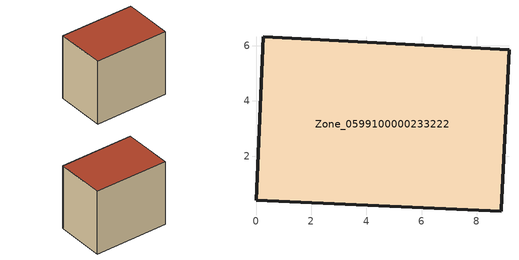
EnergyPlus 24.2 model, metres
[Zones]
Zone_0599100000233222
 floor ground (C_G): 0,0.4 0.26,6.32 9.17,5.86 8.89,0.09 8.89,0 z1.25
 wall outside (C_F): 9.17,5.86 0.26,6.32 0,0.4 8.89,0 8.89,0.09 9.17,5.86 z1.25:9.23
 roof outside (C_R): 0.26,6.32 0,0.4 8.89,0 8.89,0.09 9.17,5.86 z9.23
[BUILDING]
Pand.0599100000233222: North Axis=0; Terrain=City; Loads Convergence Tolerance Value=0.04; Temperature Convergence Tolerance Value=0.4; Solar Distribution=FullExterior; Maximum Number of Warmup Days=25; Minimum Number of Warmup Days=1
[Site:Location]
Rotterdam.The.Hague.AP_ZH_NLD Design_Conditions: Latitude=51.96; Longitude=4.45; Time Zone=1; Elevation=-4.5
[SITE:GROUNDTEMPERATURE:BUILDINGSURFACE]
18, 18, 18, 18, 18, 18, 18, 18, 18, 18, 18, 18
[MATERIAL] Thermal Absorptance=0.9; Solar Absorptance=0.7; Visible Absorptance=0.7
Name | Roughness | Thickness | Conductivity | Density | Specific Heat
G.TI.1965-1974 | MediumSmooth | 0.15 | 0.882353 | 540 | 1210
F.TI.1965-1974 | Rough | 0.3 | 0.697674 | 1920 | 840
R.TI.1965-1974 | MediumRough | 0.2 | 0.232558 | 1500 | 1000
[CONSTRUCTION]
C_G: G.TI.1965-1974
C_F: F.TI.1965-1974
C_R: R.TI.1965-1974
[ZONE]
Zone_0599100000233222: Type=1; Multiplier=1; Ceiling Height=Autocalculate; Volume=Autocalculate; Floor Area=autocalculate; Part of Total Floor Area=Yes
[ZONEINFILTRATION:DESIGNFLOWRATE]
Infil_Zone_0599100000233222: Zone or ZoneList or Space or SpaceList=Zone_0599100000233222; Schedule=AlwaysOn; Design Flow Rate Calculation Method=Flow/Area; Flow Rate per Floor Area=0.003; Constant Term Coefficient=1; Temperature Term Coefficient=0; Velocity Term Coefficient=0; Velocity Squared Term Coefficient=0
[HVACTEMPLATE:ZONE:IDEALLOADSAIRSYSTEM]
Zone_0599100000233222: Maximum Heating Supply Air Temperature=50; Minimum Cooling Supply Air Temperature=13; Maximum Heating Supply Air Humidity Ratio=0.0156; Minimum Cooling Supply Air Humidity Ratio=0.0077; Heating Limit=NoLimit; Cooling Limit=NoLimit; Dehumidification Control Type=ConstantSensibleHeatRatio; Cooling Sensible Heat Ratio=0.7; Dehumidification Setpoint=60; Humidification Control Type=None; Humidification Setpoint=30; Outdoor Air Method=None; Outdoor Air Flow Rate per Person=0.00944; Outdoor Air Flow Rate per Zone Floor Area=0; Outdoor Air Flow Rate per Zone=0; Demand Controlled Ventilation Type=None; Outdoor Air Economizer Type=NoEconomizer; Heat Recovery Type=None; Sensible Heat Recovery Effectiveness=0.7; Latent Heat Recovery Effectiveness=0.65
[ZONECONTROL:THERMOSTAT]
ThermostatControl_Zone_0599100000233222: Zone or ZoneList=Zone_0599100000233222; Control Type Schedule=DualSetpointControlType; Control 1=Thermostat_Zone_0599100000233222; Temperature Difference Between Cutout And Setpoint=0
[THERMOSTATSETPOINT:DUALSETPOINT]
Thermostat_Zone_0599100000233222: Heating Setpoint Temperature Schedule=HeatingSetpoint_Zone_0599100000233222; Cooling Setpoint Temperature Schedule=CoolingSetpoint_Zone_0599100000233222
[SCHEDULE:COMPACT]
HeatingSetpoint_Zone_0599100000233222: Through: 12/31, For: AllDays, Until: 24:00, 21
CoolingSetpoint_Zone_0599100000233222: Through: 12/31, For: AllDays, Until: 24:00, 24
DualSetpointControlType: Through: 12/31, For: AllDays, Until: 24:00, 4
AlwaysOn: Through: 12/31, For: AllDays, Until: 24:00, 1
